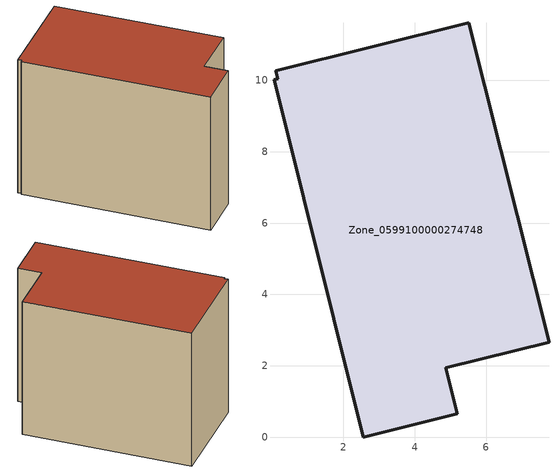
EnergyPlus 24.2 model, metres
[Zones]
Zone_0599100000274748
 floor ground (C_G): 4.87,1.94 5.19,0.66 2.55,0 0.06,10.02 0.16,10.05 0.1,10.27 5.51,11.61 7.76,2.66 z0
 wall outside (C_F): 0.06,10.02 2.55,0 5.19,0.66 4.87,1.94 7.76,2.66 5.51,11.61 0.1,10.27 0.16,10.05 0.06,10.02 z0:8.02
 roof outside (C_R): 5.51,11.61 0.1,10.27 0.16,10.05 0.06,10.02 2.55,0 5.19,0.66 4.87,1.94 7.76,2.66 z8.02
[BUILDING]
Pand.0599100000274748: North Axis=0; Terrain=City; Loads Convergence Tolerance Value=0.04; Temperature Convergence Tolerance Value=0.4; Solar Distribution=FullExterior; Maximum Number of Warmup Days=25; Minimum Number of Warmup Days=1
[Site:Location]
Rotterdam.The.Hague.AP_ZH_NLD Design_Conditions: Latitude=51.96; Longitude=4.45; Time Zone=1; Elevation=-4.5
[SITE:GROUNDTEMPERATURE:BUILDINGSURFACE]
18, 18, 18, 18, 18, 18, 18, 18, 18, 18, 18, 18
[MATERIAL] Thermal Absorptance=0.9; Solar Absorptance=0.7; Visible Absorptance=0.7
Name | Roughness | Thickness | Conductivity | Density | Specific Heat
G.TC.1975-1991 | MediumSmooth | 0.15 | 0.288461 | 540 | 1210
F.TC.1975-1991 | Rough | 0.3 | 0.230769 | 1920 | 840
R.TC.1975-1991 | MediumRough | 0.2 | 0.153846 | 1500 | 1000
[CONSTRUCTION]
C_G: G.TC.1975-1991
C_F: F.TC.1975-1991
C_R: R.TC.1975-1991
[ZONE]
Zone_0599100000274748: Type=1; Multiplier=1; Ceiling Height=Autocalculate; Volume=Autocalculate; Floor Area=autocalculate; Part of Total Floor Area=Yes
[ZONEINFILTRATION:DESIGNFLOWRATE]
Infil_Zone_0599100000274748: Zone or ZoneList or Space or SpaceList=Zone_0599100000274748; Schedule=AlwaysOn; Design Flow Rate Calculation Method=Flow/Area; Flow Rate per Floor Area=0.003; Constant Term Coefficient=1; Temperature Term Coefficient=0; Velocity Term Coefficient=0; Velocity Squared Term Coefficient=0
[HVACTEMPLATE:ZONE:IDEALLOADSAIRSYSTEM]
Zone_0599100000274748: Maximum Heating Supply Air Temperature=50; Minimum Cooling Supply Air Temperature=13; Maximum Heating Supply Air Humidity Ratio=0.0156; Minimum Cooling Supply Air Humidity Ratio=0.0077; Heating Limit=NoLimit; Cooling Limit=NoLimit; Dehumidification Control Type=ConstantSensibleHeatRatio; Cooling Sensible Heat Ratio=0.7; Dehumidification Setpoint=60; Humidification Control Type=None; Humidification Setpoint=30; Outdoor Air Method=None; Outdoor Air Flow Rate per Person=0.00944; Outdoor Air Flow Rate per Zone Floor Area=0; Outdoor Air Flow Rate per Zone=0; Demand Controlled Ventilation Type=None; Outdoor Air Economizer Type=NoEconomizer; Heat Recovery Type=None; Sensible Heat Recovery Effectiveness=0.7; Latent Heat Recovery Effectiveness=0.65
[ZONECONTROL:THERMOSTAT]
ThermostatControl_Zone_0599100000274748: Zone or ZoneList=Zone_0599100000274748; Control Type Schedule=DualSetpointControlType; Control 1=Thermostat_Zone_0599100000274748; Temperature Difference Between Cutout And Setpoint=0
[THERMOSTATSETPOINT:DUALSETPOINT]
Thermostat_Zone_0599100000274748: Heating Setpoint Temperature Schedule=HeatingSetpoint_Zone_0599100000274748; Cooling Setpoint Temperature Schedule=CoolingSetpoint_Zone_0599100000274748
[SCHEDULE:COMPACT]
HeatingSetpoint_Zone_0599100000274748: Through: 12/31, For: AllDays, Until: 24:00, 21
CoolingSetpoint_Zone_0599100000274748: Through: 12/31, For: AllDays, Until: 24:00, 24
DualSetpointControlType: Through: 12/31, For: AllDays, Until: 24:00, 4
AlwaysOn: Through: 12/31, For: AllDays, Until: 24:00, 1
